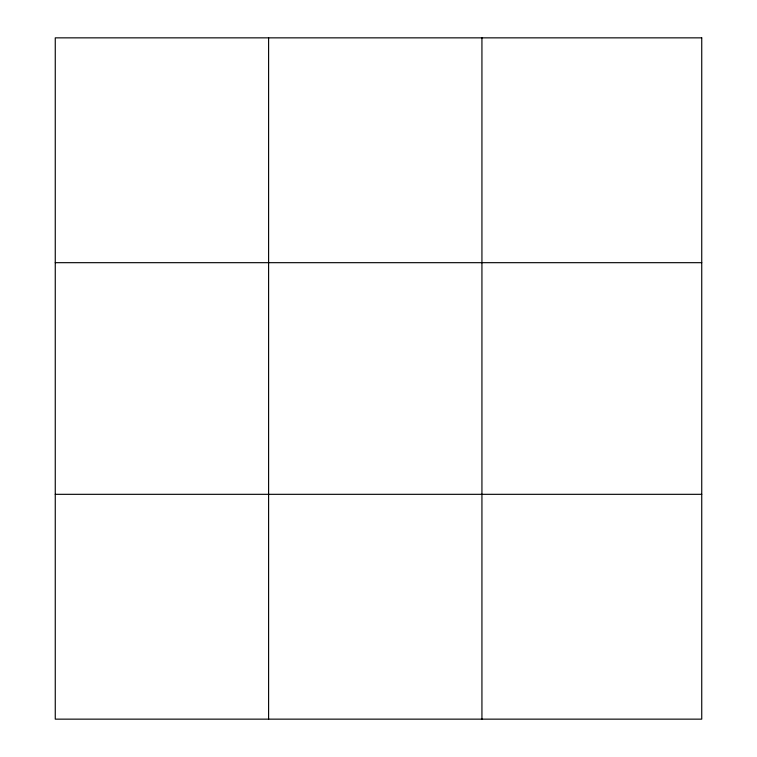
<?xml version="1.0" encoding="UTF-8"?>
<svg xmlns="http://www.w3.org/2000/svg" width="757" height="757" viewBox="0 0 757 757"><rect width="100%" height="100%" fill="white"/><g stroke="black" fill="none" stroke-linecap="round" stroke-linejoin="round"><path stroke-width="1.14" d="M268.603 37.85L268.603 719.15M481.935 37.85L481.935 719.15M55.261 262.679L701.739 262.679M55.261 494.321L701.739 494.321M701.739 37.85L701.739 719.15L55.261 719.15L55.261 37.85L701.739 37.85"/></g></svg>
